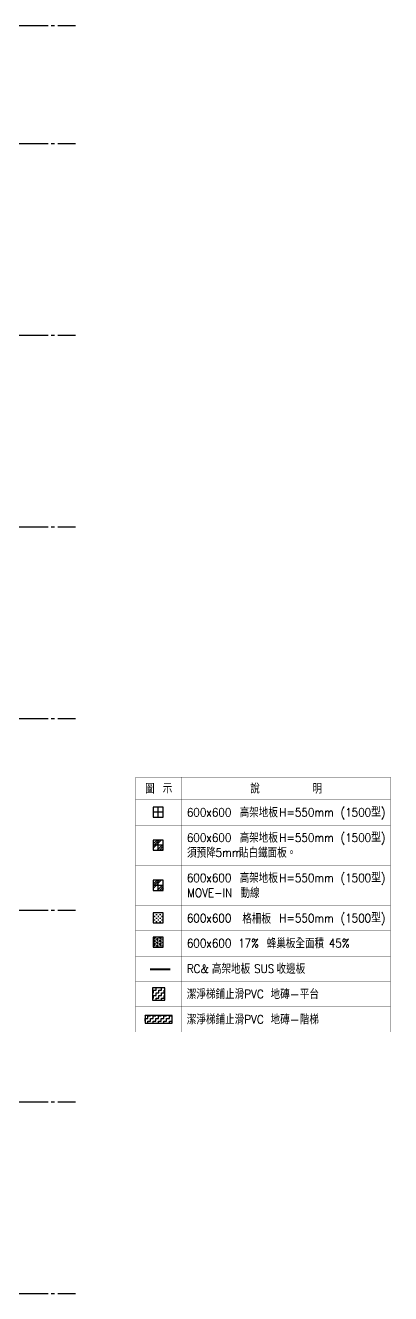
# Model space of a CAD drawing. Header units: millimetres. Extents: x -960 to 41501, y -1010 to 11880.
# Drawn here: x 26976 to 29840, y 0 to 9925 of the extents above; entities that cross this region are included whole.
import ezdxf
from ezdxf.enums import TextEntityAlignment as Align

# ---------------------------------------------------------------- set-up
doc = ezdxf.new("R2010")
doc.units = ezdxf.units.MM
doc.header["$LTSCALE"] = 100
doc.linetypes.add('188K-SM-03-F10-ARCH-RF-Y2257103$0$DIVIDE', pattern=[31.75, 12.7, -6.35, 0, -6.35, 0, -6.35])
doc.linetypes.add('X-S-FAB-L10$0$COL-CEN-LIN', pattern=[3.25, 2.5, -0.25, 0.25, -0.25])
doc.layers.add('188K-SM-03-F10-ARCH-RF-Y2257103$0$K-TXT', color=53, linetype='Continuous', lineweight=30)
for name, color, linetype in [('188K-SM-03-F10-ARCH-RF-Y2257103$0$K-蜂巢板', 134, 'Continuous'), ('X-S-FAB-L10$0$0-DIM-TXT', 8, 'Continuous'), ('X-S-FAB-L10$0$BLOCK', 8, 'Continuous'), ('X-S-FAB-L10$0$CCL', 8, 'X-S-FAB-L10$0$COL-CEN-LIN')]:
    doc.layers.add(name, color=color, linetype=linetype)
doc.styles.add('188K-SM-03-F10-ARCH-RF-Y2257103$0$Standard', font='txt.shx', dxfattribs={"bigfont": 'chineset.shx'})
doc.styles.add('X-S-FAB-L10$0$CHINA', font='simplex.shx', dxfattribs={"width": 0.75, "bigfont": 'chineset.shx'})
doc.styles.add('X-S-FAB-L10$0$Standard', font='', dxfattribs={"width": 0.8})
doc.styles.add('X-S-FAB-L10$0$TG_NOTE_TEXT', font='simplex.shx', dxfattribs={"width": 0.75, "bigfont": 'chineset.shx'})
doc.styles.get('X-S-FAB-L10$0$Standard').set_extended_font_data('Microsoft JhengHei')

# ---------------------------------------------------------------- blocks, each defined once
blk = doc.blocks.new('X-S-FAB-L10$0$FAB2-L05')
at = {"layer": 'X-S-FAB-L10$0$CCL'}
for p, q in [((-26880, 10645), (1210, 10645)), ((-26880, 9720), (1210, 9720)), ((-26880, 8220), (1210, 8220)), ((-26880, 6720), (1210, 6720)), ((-26880, 5220), (1210, 5220)), ((-26880, 3720), (1210, 3720)), ((-26880, 2220), (1210, 2220)), ((-26880, 720), (1210, 720))]:
    blk.add_line(p, q, dxfattribs=at)
blk = doc.blocks.new('X-S-FAB-L10')
at = {"layer": 'X-S-FAB-L10$0$BLOCK'}
blk.add_blockref('X-S-FAB-L10$0$FAB2-L05', (26160, -720), dxfattribs=at)
at = {"style": 'X-S-FAB-L10$0$TG_NOTE_TEXT', "width": 0.5, "flags": 1}
for p in [(7463.3, 9020), (18268.3, 8649), (11197.8, 4800.2), (16485.8, 4800.2), (25420.3, 2635), (13360, 320, 0), (7463.3, -33.3)]:
    blk.add_attdef('WH', text='', height=20, dxfattribs=at).set_placement(p, align=Align.BOTTOM_LEFT)
at = {"width": 0.5}
for style, p in [('X-S-FAB-L10$0$TG_NOTE_TEXT', (7585, 9020)), ('X-S-FAB-L10$0$TG_NOTE_TEXT', (18390, 8649)), ('X-S-FAB-L10$0$TG_NOTE_TEXT', (11117.5, 4813.5)), ('X-S-FAB-L10$0$TG_NOTE_TEXT', (16607.5, 4813.5)), ('X-S-FAB-L10$0$TG_NOTE_TEXT', (25350, 2635)), ('X-S-FAB-L10$0$Standard', (13129.4, 325, 0)), ('X-S-FAB-L10$0$TG_NOTE_TEXT', (7585, -20))]:
    blk.add_attdef('DESC', text='', height=10, dxfattribs=dict(at, style=style)).set_placement(p, align=Align.BOTTOM_LEFT)
for tag, style, p in [('TYPE', 'X-S-FAB-L10$0$TG_NOTE_TEXT', (7619.3, 9020)), ('NO', 'X-S-FAB-L10$0$TG_NOTE_TEXT', (7650.1, 9020)), ('TYPE', 'X-S-FAB-L10$0$TG_NOTE_TEXT', (18424.2, 8649)), ('NO', 'X-S-FAB-L10$0$TG_NOTE_TEXT', (18455, 8649)), ('NO', 'X-S-FAB-L10$0$TG_NOTE_TEXT', (11088.6, 4813.5)), ('TYPE', 'X-S-FAB-L10$0$TG_NOTE_TEXT', (11151.8, 4813.5)), ('TYPE', 'X-S-FAB-L10$0$TG_NOTE_TEXT', (16641.8, 4813.5)), ('NO', 'X-S-FAB-L10$0$TG_NOTE_TEXT', (16672.6, 4813.5)), ('NO', 'X-S-FAB-L10$0$TG_NOTE_TEXT', (25313, 2635)), ('TYPE', 'X-S-FAB-L10$0$TG_NOTE_TEXT', (25350, 2635)), ('NO', 'X-S-FAB-L10$0$Standard', (13100, 320, 0)), ('TYPE', 'X-S-FAB-L10$0$Standard', (13129.4, 320, 0)), ('TYPE', 'X-S-FAB-L10$0$TG_NOTE_TEXT', (7619.3, -20)), ('NO', 'X-S-FAB-L10$0$TG_NOTE_TEXT', (7650.1, -20))]:
    blk.add_attdef(tag, text='', height=10, dxfattribs=dict(at, style=style)).set_placement(p, align=Align.BOTTOM_RIGHT)
at = {"style": 'X-S-FAB-L10$0$TG_NOTE_TEXT', "width": 0.5, "flags": 1}
for rotation, p in [(180, (43, 7480)), (180, (943, 7480)), (90, (24310, 3717.8)), (270, (17080, 1711.7))]:
    blk.add_attdef('WH', text='', height=20, rotation=rotation, dxfattribs=at).set_placement(p, align=Align.BOTTOM_LEFT)
at = {"width": 0.5}
for rotation, style, p in [(180, 'X-S-FAB-L10$0$Standard', (317.6, 7480)), (180, 'X-S-FAB-L10$0$Standard', (1217.6, 7480)), (90, 'X-S-FAB-L10$0$TG_NOTE_TEXT', (24310, 3647.5)), (270, 'X-S-FAB-L10$0$TG_NOTE_TEXT', (17080, 1605))]:
    blk.add_attdef('DESC', text='', height=10, rotation=rotation, dxfattribs=dict(at, style=style)).set_placement(p, align=Align.BOTTOM_LEFT)
for tag, rotation, style, p in [('TYPE', 180, 'X-S-FAB-L10$0$Standard', (317.6, 7480)), ('NO', 180, 'X-S-FAB-L10$0$Standard', (347, 7480)), ('TYPE', 180, 'X-S-FAB-L10$0$Standard', (1217.6, 7480)), ('NO', 180, 'X-S-FAB-L10$0$Standard', (1247, 7480)), ('TYPE', 90, 'X-S-FAB-L10$0$TG_NOTE_TEXT', (24310, 3647.5)), ('NO', 90, 'X-S-FAB-L10$0$TG_NOTE_TEXT', (24310, 3610.5)), ('TYPE', 270, 'X-S-FAB-L10$0$TG_NOTE_TEXT', (17080, 1605)), ('NO', 270, 'X-S-FAB-L10$0$TG_NOTE_TEXT', (17080, 1573))]:
    blk.add_attdef(tag, text='', height=10, rotation=rotation, dxfattribs=dict(at, style=style)).set_placement(p, align=Align.BOTTOM_RIGHT)
at = {"layer": 'X-S-FAB-L10$0$0-DIM-TXT', "style": 'X-S-FAB-L10$0$CHINA', "width": 0.75}
for p in [(667.4, 7855.1, -2689.4), (22627.4, 6728.8), (25644.7, 6728.8), (24778.8, 5569.1), (1118.3, 4980), (417.8, 4594.6), (22927.4, 4330.1), (23874.8, 4355), (23749.9, 3901.4), (417.8, 3765.2), (1118.3, 3730), (417.8, 3115.8), (536.9, 2227.8), (16909, 1782.7), (888.4, 880.5), (16977.4, 750), (18878.8, 750), (21364, 526.9), (25641.2, 553.2)]:
    blk.add_attdef('HIG', text='', height=80, dxfattribs=at).set_placement(p, align=Align.MIDDLE_LEFT)
blk = doc.blocks.new('188K-SM-03-F10-ARCH-RF-Y2257103$0$蜂巢版')
h = blk.add_hatch()
h.set_pattern_fill('HEX', color=256, scale=1.8, style=0)
h.set_pattern_definition([(0, (70406.274, 10045.122), (0, 9.8987), [5.715, -11.43]), (120, (70406.274, 10045.122), (-8.5725, -4.9493), [5.715, -11.43]), (60, (70411.989, 10045.122), (-8.5725, 4.9493), [5.715, -11.43])])
h.paths.add_polyline_path([(70406.3, 10057.1), (70466.3, 10057.1), (70466.3, 10117.1), (70406.3, 10117.1)])
blk.add_lwpolyline([(70406.3, 10057.1), (70466.3, 10057.1), (70466.3, 10117.1), (70406.3, 10117.1)], close=True)
blk = doc.blocks.new('188K-SM-03-F10-ARCH-RF-Y2257103')
at = {"layer": '188K-SM-03-F10-ARCH-RF-Y2257103$0$K-TXT', "lineweight": -2, "ltscale": 1000}
h = blk.add_hatch(dxfattribs=at)
h.set_pattern_fill('CROSS', color=30, scale=2.2)
h.set_pattern_definition([(0, (-48930.744, -13448.345), (13.97, 13.97), [6.985, -20.955]), (90, (-48927.251, -13451.837), (-13.97, 13.97), [6.985, -20.955])])
h.paths.add_polyline_path([(27977.9, 2900.8), (28057.1, 2900.8), (28057.1, 2980), (27977.9, 2980)])
at = {"layer": '188K-SM-03-F10-ARCH-RF-Y2257103$0$K-TXT', "lineweight": -2, "ltscale": 3}
h = blk.add_hatch(dxfattribs=at)
h.set_pattern_fill('ZIGZAG', color=240, scale=6.6, style=0)
h.set_pattern_definition([(0, (-23207405.183, -294677751.604), (20.955, 20.955), [20.955, -20.955]), (90, (-23207384.228, -294677751.604), (-20.955, 20.955), [20.955, -20.955])])
h.paths.add_polyline_path([(27973.8, 2296.8), (28068.8, 2296.8), (28068.8, 2391.9), (27973.8, 2391.9)])
h = blk.add_hatch(dxfattribs=at)
h.set_pattern_fill('ZIGZAG', color=191, scale=6.6, style=0)
h.set_pattern_definition([(0, (-23207385.836, -294677931.987), (20.955, 20.955), [20.955, -20.955]), (90, (-23207364.88, -294677931.987), (-20.955, 20.955), [20.955, -20.955])])
h.paths.add_polyline_path([(27915.8, 2116.5), (28126.9, 2116.5), (28126.9, 2176.3), (27915.8, 2176.3)])
at = {"layer": '188K-SM-03-F10-ARCH-RF-Y2257103$0$K-TXT', "color": 191, "lineweight": -2, "ltscale": 1000}
for p, q in [((28017.5, 3728.6), (28017.5, 3807.8)), ((28057.1, 3768.2), (27977.9, 3768.2)), ((28057.1, 3509.7), (27977.9, 3509.7)), ((28017.5, 3470.1), (28017.5, 3549.3)), ((28057.1, 3194.8), (27977.9, 3194.8)), ((28017.5, 3155.2), (28017.5, 3234.4))]:
    blk.add_line(p, q, dxfattribs=at)
at = {"layer": '188K-SM-03-F10-ARCH-RF-Y2257103$0$K-TXT', "color": 5, "lineweight": -2, "ltscale": 1000}
for p, q in [((28040.9, 3549.3), (27977.9, 3486.3)), ((28024.7, 3549.3), (27977.9, 3502.5)), ((28008.5, 3549.3), (27977.9, 3518.7)), ((28057.1, 3516.9), (28010.4, 3470.1)), ((28057.1, 3500.6), (28026.6, 3470.1)), ((28057.1, 3484.4), (28042.8, 3470.1))]:
    blk.add_line(p, q, dxfattribs=at)
at = {"layer": '188K-SM-03-F10-ARCH-RF-Y2257103$0$K-TXT', "color": 14, "lineweight": -2, "ltscale": 1000}
for p, q in [((28040.9, 3234.4), (27977.9, 3171.4)), ((28024.7, 3234.4), (27977.9, 3187.6)), ((28008.5, 3234.4), (27977.9, 3203.8)), ((28057.1, 3202), (28010.4, 3155.2)), ((28057.1, 3185.8), (28026.6, 3155.2)), ((28057.1, 3169.6), (28042.8, 3155.2))]:
    blk.add_line(p, q, dxfattribs=at)
at = {"layer": '188K-SM-03-F10-ARCH-RF-Y2257103$0$K-TXT', "lineweight": -2, "ltscale": 0.01, "const_width": 2.2}
for points in [[(29838.5, 4041.1), (27840.1, 4041.1)], [(27840.1, 4041.1), (27840.1, 2047.4)], [(29838.5, 4041.1), (27840.1, 4041.1)], [(28202.6, 4041.1), (28202.6, 2047.4)], [(29838.5, 4041.1), (29838.5, 2047.4)], [(29838.5, 3865.1), (27840.1, 3865.1)], [(29838.5, 3667.1), (27840.1, 3667.1)], [(29838.5, 3352.2), (27840.1, 3352.2)], [(29838.5, 3352.2), (27840.1, 3352.2)], [(29838.5, 3037.4), (27840.1, 3037.4)], [(29838.5, 3037.4), (27840.1, 3037.4)], [(29838.5, 2839.4), (27840.1, 2839.4)], [(29838.5, 2839.4), (27840.1, 2839.4)], [(29838.5, 2641.4), (27840.1, 2641.4)], [(29838.5, 2641.4), (27840.1, 2641.4)], [(29838.5, 2443.4), (27840.1, 2443.4)], [(29838.5, 2443.4), (27840.1, 2443.4)], [(29838.5, 2245.4), (27840.1, 2245.4)], [(29838.5, 2245.4), (27840.1, 2245.4)], [(29838.5, 2047.4), (27840.1, 2047.4)]]:
    blk.add_lwpolyline(points, dxfattribs=at)
at = {"layer": '188K-SM-03-F10-ARCH-RF-Y2257103$0$K-TXT', "color": 191, "lineweight": -2, "ltscale": 1000}
for points in [[(27977.9, 3728.6), (28057.1, 3728.6), (28057.1, 3807.8), (27977.9, 3807.8)], [(27977.9, 3470.1), (28057.1, 3470.1), (28057.1, 3549.3), (27977.9, 3549.3)], [(27977.9, 3155.2), (28057.1, 3155.2), (28057.1, 3234.4), (27977.9, 3234.4)]]:
    blk.add_lwpolyline(points, close=True, dxfattribs=at)
at = {"layer": '188K-SM-03-F10-ARCH-RF-Y2257103$0$K-TXT', "color": 30, "lineweight": -2, "ltscale": 1000}
blk.add_lwpolyline([(27977.9, 2900.8), (28057.1, 2900.8), (28057.1, 2980), (27977.9, 2980)], close=True, dxfattribs=at)
at = {"layer": '188K-SM-03-F10-ARCH-RF-Y2257103$0$K-TXT', "color": 4, "linetype": '188K-SM-03-F10-ARCH-RF-Y2257103$0$DIVIDE', "lineweight": -2, "ltscale": 0.01, "const_width": 16.5}
blk.add_lwpolyline([(27953.2, 2537.6), (28111.6, 2537.6)], dxfattribs=at)
at = {"layer": '188K-SM-03-F10-ARCH-RF-Y2257103$0$K-TXT', "color": 240, "lineweight": -2, "ltscale": 3}
blk.add_lwpolyline([(27973.8, 2296.8), (28068.8, 2296.8), (28068.8, 2391.9), (27973.8, 2391.9)], close=True, dxfattribs=at)
at = {"layer": '188K-SM-03-F10-ARCH-RF-Y2257103$0$K-TXT', "color": 191, "lineweight": -2, "ltscale": 3}
blk.add_lwpolyline([(27915.8, 2116.5), (28126.9, 2116.5), (28126.9, 2176.3), (27915.8, 2176.3)], close=True, dxfattribs=at)
at = {"layer": '188K-SM-03-F10-ARCH-RF-Y2257103$0$K-蜂巢板', "xscale": 1.319999551340811, "yscale": 1.319999551340811, "zscale": 1.319999551340811}
blk.add_blockref('188K-SM-03-F10-ARCH-RF-Y2257103$0$蜂巢版', (-64959.2, -10564.5), dxfattribs=at)
at = {"layer": '188K-SM-03-F10-ARCH-RF-Y2257103$0$K-TXT', "lineweight": -2, "style": '188K-SM-03-F10-ARCH-RF-Y2257103$0$Standard', "width": 0.9}
for s, p in [('圖 示', (28021.3, 3953.1)), ('說      明', (29020.5, 3953.1))]:
    blk.add_text(s, height=79.2, dxfattribs=at).set_placement(p, align=Align.MIDDLE_CENTER)
for s, height, p in [('600x600      H=550mm (1500型)', 66, (28242.2, 3766.1)), ('高架地板', 79.2, (28656.2, 3766.1)), ('600x600      H=550mm (1500型)', 66, (28242.2, 3568.1)), ('高架地板', 79.2, (28656.2, 3568.1)), ('須預降   ', 79.2, (28243.8, 3451.2)), ('5mm', 66, (28467.6, 3451.2)), ('貼白鐵面板。', 79.2, (28650.5, 3451.2)), ('600x600      H=550mm (1500型)', 66, (28242.2, 3253.2)), ('高架地板', 79.2, (28656.2, 3253.2)), ('動線', 79.2, (28662.5, 3136.4)), ('MOVE-IN', 66, (28244.5, 3136.4)), ('600x600      H=550mm (1500型)', 66, (28242.2, 2938.4)), ('格柵板', 79.2, (28677.1, 2935)), ('蜂巢板全面積', 79.2, (28868.6, 2742.3)), ('600x600 17%%% ', 66, (28242.2, 2742.3)), ('45%%%', 66, (29354.7, 2742.3)), ('高架地板   收邊板', 79.2, (28438.6, 2542.4)), ('RC&', 66, (28242.2, 2542.4)), ('SUS', 66, (28769.5, 2542.4)), ('潔淨梯鋪止滑   地磚-平台', 79.2, (28242.2, 2344.4)), ('PVC   ', 66, (28692, 2344.4)), ('潔淨梯鋪止滑   地磚-階梯', 79.2, (28242.2, 2146.4)), ('PVC   ', 66, (28692, 2146.4))]:
    blk.add_text(s, height=height, dxfattribs=at).set_placement(p, align=Align.MIDDLE_LEFT)

msp = doc.modelspace()

# ---------------------------------------------------------------- block references
for name in ['X-S-FAB-L10', '188K-SM-03-F10-ARCH-RF-Y2257103']:
    msp.add_blockref(name, (0, 0))

doc.saveas('drawing.dxf')
